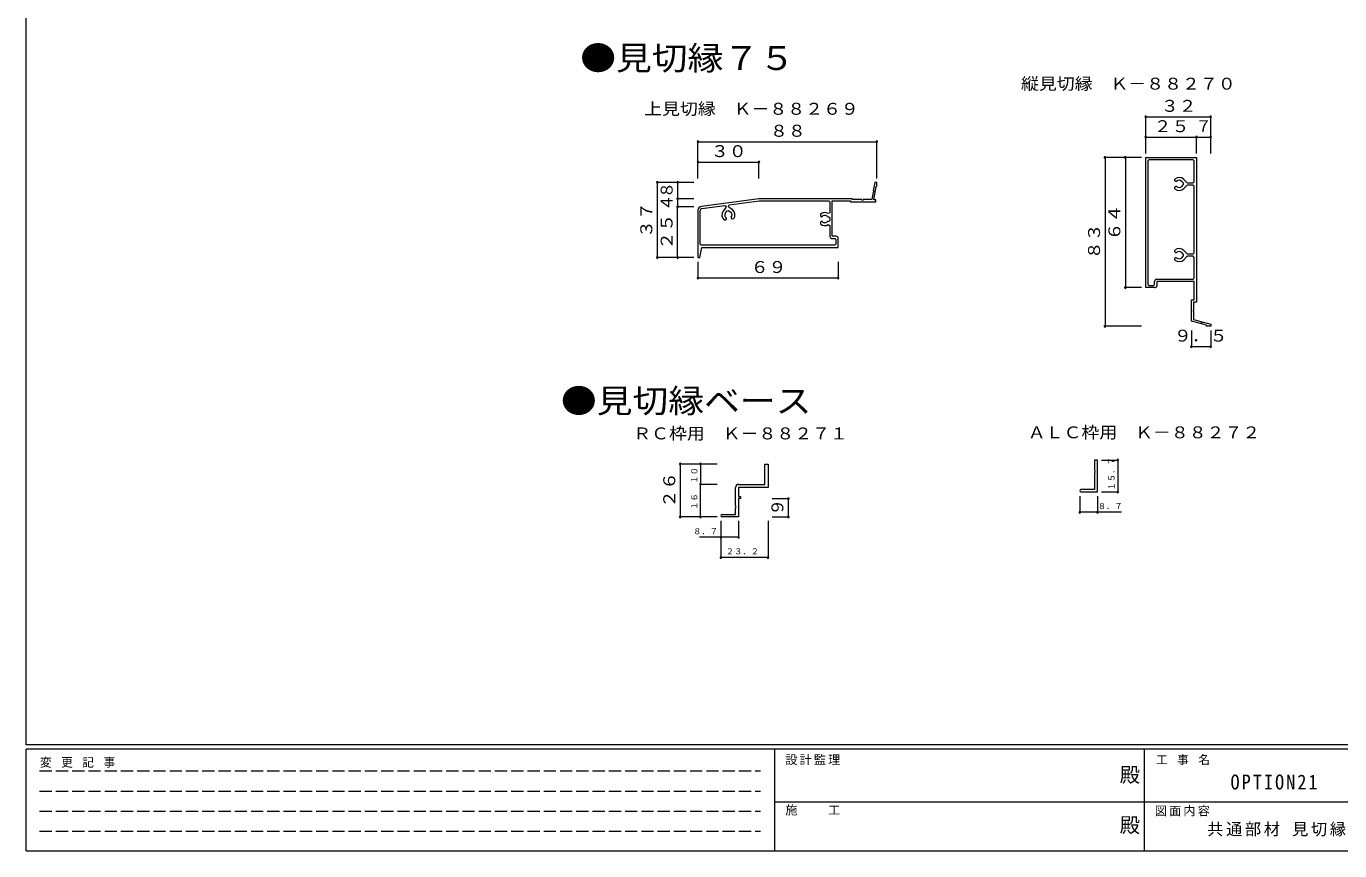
# Model space of a CAD drawing. Units: millimetres, scale not verified. Extents: x -594 to 539, y -420 to 386.
# Drawn here: x -590 to 56, y -420 to -15 of the extents above; entities that cross this region are included whole.
import ezdxf
from ezdxf.enums import TextEntityAlignment as Align

# ---------------------------------------------------------------- set-up
doc = ezdxf.new("R2010")
doc.units = ezdxf.units.MM
doc.header["$LTSCALE"] = 2
doc.linetypes.add('DASHED3', pattern=[4, 3, -1])
for name, color, linetype, lineweight in [('0-1_USER1', 7, 'Continuous', 9), ('0-3_YKK_11', 6, 'Continuous', 9), ('0-4_YKK_12', 7, 'Continuous', 9)]:
    doc.layers.add(name, color=color, linetype=linetype, lineweight=lineweight)
doc.layers.add('0-2_YKK_ZWAK', color=7, linetype='Continuous')
doc.styles.add('ＭＳ ゴシック', font='')
doc.styles.get('ＭＳ ゴシック').set_extended_font_data('MS Gothic')

msp = doc.modelspace()

# ---------------------------------------------------------------- linework, layer by layer
at = {"layer": '0-1_USER1'}
for p, q in [((-590, -368), (-590, 382)), ((510, -368), (-590, -368)), ((-590, -420), (-590, -370)), ((456, -370), (-590, -370)), ((-222, -370), (-222, -420)), ((-40, -370), (-40, -420)), ((-222, -395.999), (-38, -395.999)), ((-38, -395.999), (146, -395.999)), ((-590, -420), (456, -420))]:
    msp.add_line(p, q, dxfattribs=at)
at = {"layer": '0-1_USER1', "linetype": 'DASHED3'}
for p, q in [((-583.43, -380.732), (-228.87, -380.732)), ((-583.43, -390.63), (-228.87, -390.63)), ((-583.43, -400.528), (-228.87, -400.528)), ((-583.43, -410.426), (-228.87, -410.426))]:
    msp.add_line(p, q, dxfattribs=at)
at = {"layer": '0-3_YKK_11'}
for p, q in [((-39.343, -77.085), (-39.343, -58.585)), ((-39.343, -59.085), (-7.343, -59.085)), ((-7.343, -77.085), (-7.343, -58.585)), ((-259.593, -89.34), (-259.593, -70.84)), ((-171.593, -89.34), (-171.593, -70.84)), ((-39.343, -77.085), (-39.343, -68.585)), ((-39.343, -69.085), (-14.343, -69.085)), ((-14.343, -77.085), (-14.343, -68.585)), ((-14.343, -77.085), (-14.343, -68.585)), ((-14.343, -69.085), (-7.343, -69.085)), ((-7.343, -77.085), (-7.343, -68.585)), ((-259.593, -71.34), (-171.593, -71.34)), ((-259.593, -89.34), (-259.593, -80.84)), ((-259.593, -81.34), (-229.593, -81.34)), ((-229.593, -89.34), (-229.593, -80.84)), ((-41.343, -79.085), (-59.843, -79.085)), ((-59.343, -79.085), (-59.343, -162.085)), ((-41.343, -79.085), (-49.843, -79.085)), ((-49.343, -79.085), (-49.343, -143.085)), ((-261.593, -91.34), (-280.093, -91.34)), ((-279.593, -91.34), (-279.593, -128.34)), ((-261.593, -91.34), (-270.093, -91.34)), ((-269.593, -91.34), (-269.593, -99.34)), ((-261.593, -99.34), (-270.093, -99.34)), ((-261.593, -99.34), (-270.093, -99.34)), ((-261.593, -103.34), (-270.093, -103.34)), ((-261.593, -103.34), (-270.093, -103.34)), ((-269.593, -99.34), (-269.593, -103.34)), ((-269.593, -128.34), (-269.593, -103.34)), ((-261.593, -128.34), (-280.093, -128.34)), ((-261.593, -128.34), (-270.093, -128.34)), ((-259.593, -130.34), (-259.593, -138.84)), ((-190.593, -130.34), (-190.593, -138.84)), ((-259.593, -138.34), (-190.593, -138.34)), ((-41.343, -143.085), (-49.843, -143.085)), ((-41.343, -162.085), (-59.843, -162.085)), ((-16.843, -164.085), (-16.843, -172.585)), ((-7.343, -164.085), (-7.343, -172.585)), ((-16.843, -172.085), (-7.343, -172.085)), ((-250.186, -229.831), (-268.815, -229.831)), ((-268.315, -229.831), (-268.315, -255.831)), ((-250.186, -229.831), (-258.815, -229.831)), ((-258.315, -229.831), (-258.315, -239.831)), ((-61.06, -227.885), (-52.56, -227.885)), ((-53.06, -227.885), (-53.06, -243.585)), ((-250.144, -239.831), (-258.815, -239.831)), ((-250.144, -239.831), (-258.815, -239.831)), ((-258.315, -255.831), (-258.315, -239.831)), ((-61.06, -243.585), (-52.56, -243.585)), ((-223.115, -246.831), (-214.615, -246.831)), ((-215.115, -255.831), (-215.115, -246.831)), ((-71.76, -245.585), (-71.76, -254.085)), ((-63.06, -245.585), (-63.06, -254.085)), ((-250.079, -255.831), (-268.815, -255.831)), ((-250.079, -255.831), (-258.815, -255.831)), ((-248.315, -257.831), (-248.315, -276.331)), ((-248.315, -257.831), (-248.315, -266.331)), ((-239.615, -257.831), (-239.615, -266.331)), ((-225.115, -257.831), (-225.115, -276.331)), ((-223.115, -255.831), (-214.615, -255.831)), ((-51.16, -253.585), (-71.76, -253.585)), ((-239.615, -265.831), (-258.815, -265.831)), ((-225.115, -275.831), (-248.315, -275.831))]:
    msp.add_line(p, q, dxfattribs=at)
for centre, start, end in [((-39.343, -59.085), 0, 180), ((-39.343, -59.085), 180, 0), ((-7.343, -59.085), 0, 180), ((-7.343, -59.085), 180, 0), ((-259.593, -71.34), 0, 180), ((-171.593, -71.34), 0, 180), ((-39.343, -69.085), 0, 180), ((-39.343, -69.085), 180, 0), ((-14.343, -69.085), 0, 180), ((-14.343, -69.085), 0, 180), ((-14.343, -69.085), 180, 0), ((-14.343, -69.085), 180, 0), ((-7.343, -69.085), 0, 180), ((-7.343, -69.085), 180, 0), ((-259.593, -71.34), 180, 0), ((-171.593, -71.34), 180, 0), ((-259.593, -81.34), 0, 180), ((-259.593, -81.34), 180, 0), ((-229.593, -81.34), 0, 180), ((-229.593, -81.34), 180, 0), ((-59.343, -79.085), 0, 180), ((-59.343, -79.085), 180, 0), ((-49.343, -79.085), 0, 180), ((-49.343, -79.085), 180, 0), ((-279.593, -91.34), 0, 180), ((-279.593, -91.34), 180, 0), ((-269.593, -91.34), 0, 180), ((-269.593, -91.34), 180, 0), ((-269.593, -99.34), 0, 180), ((-269.593, -99.34), 0, 180), ((-269.593, -99.34), 180, 0), ((-269.593, -99.34), 180, 0), ((-269.593, -103.34), 0, 180), ((-269.593, -103.34), 0, 180), ((-269.593, -103.34), 180, 0), ((-269.593, -103.34), 180, 0), ((-279.593, -128.34), 0, 180), ((-279.593, -128.34), 180, 0), ((-269.593, -128.34), 0, 180), ((-269.593, -128.34), 180, 0), ((-259.593, -138.34), 0, 180), ((-259.593, -138.34), 180, 0), ((-190.593, -138.34), 0, 180), ((-190.593, -138.34), 180, 0), ((-49.343, -143.085), 0, 180), ((-49.343, -143.085), 180, 0), ((-59.343, -162.085), 0, 180), ((-59.343, -162.085), 180, 0), ((-16.843, -172.085), 0, 180), ((-16.843, -172.085), 180, 0), ((-7.343, -172.085), 0, 180), ((-7.343, -172.085), 180, 0), ((-268.315, -229.831), 0, 180), ((-268.315, -229.831), 180, 0), ((-258.315, -229.831), 0, 180), ((-258.315, -229.831), 180, 0), ((-53.06, -227.885), 0, 180), ((-53.06, -227.885), 180, 0), ((-258.315, -239.831), 0, 180), ((-258.315, -239.831), 0, 180), ((-258.315, -239.831), 180, 0), ((-258.315, -239.831), 180, 0), ((-53.06, -243.585), 0, 180), ((-53.06, -243.585), 180, 0), ((-215.115, -246.831), 0, 180), ((-215.115, -246.831), 180, 0), ((-268.315, -255.831), 0, 180), ((-268.315, -255.831), 180, 0), ((-258.315, -255.831), 0, 180), ((-258.315, -255.831), 180, 0), ((-215.115, -255.831), 0, 180), ((-215.115, -255.831), 180, 0), ((-71.76, -253.585), 0, 180), ((-71.76, -253.585), 180, 0), ((-63.06, -253.585), 0, 180), ((-63.06, -253.585), 180, 0), ((-248.315, -265.831), 0, 180), ((-248.315, -265.831), 180, 0), ((-239.615, -265.831), 0, 180), ((-239.615, -265.831), 180, 0), ((-248.315, -275.831), 0, 180), ((-248.315, -275.831), 180, 0), ((-225.115, -275.831), 0, 180), ((-225.115, -275.831), 180, 0)]:
    msp.add_arc(centre, 0.375, start, end, dxfattribs=at)
at = {"layer": '0-4_YKK_12'}
msp.add_line((-229.593, -99.34), (-257.857, -103.108), dxfattribs=at)
for points in [[(-34.843, -143.085), (-39.343, -143.085), (-39.343, -79.085), (-14.343, -79.085), (-14.343, -150.185), (-15.743, -150.185)], [(-20.58, -89.822), (-19.064, -91.338), (-18.71, -91.485), (-16.043, -91.485), (-15.543, -90.985), (-15.543, -80.685), (-16.043, -80.185), (-37.743, -80.185), (-38.243, -80.685), (-38.243, -141.485)], [(-24.12, -90.816), (-24.404, -90.935), (-24.543, -90.935), (-24.943, -90.535), (-24.943, -89.67)], [(-191.593, -117.84), (-193.593, -117.84), (-193.593, -100.44), (-184.593, -100.44), (-184.592, -100.84), (-172.093, -100.84), (-172.093, -99.84), (-173.076, -99.84), (-171.935, -93.369), (-171.593, -93.302), (-171.593, -91.34), (-172.593, -91.34), (-173.334, -95.544), (-173.039, -95.596), (-173.143, -96.187), (-173.438, -96.135), (-174.074, -99.74), (-178.293, -99.74), (-178.293, -100.04), (-178.893, -100.04), (-178.893, -99.74), (-183.493, -99.74), (-183.493, -99.34), (-229.593, -99.34)], [(-24.943, -94.499), (-24.943, -93.635), (-24.543, -93.235), (-24.404, -93.235), (-24.12, -93.353)], [(-21.57, -93.357), (-20.651, -92.438), (-20.651, -91.731), (-21.57, -90.812)], [(-20.58, -124.822), (-19.064, -126.338), (-18.71, -126.485), (-16.043, -126.485), (-15.543, -125.985), (-15.543, -93.185), (-16.043, -92.685), (-18.71, -92.685), (-19.064, -92.831), (-20.58, -94.347)], [(-257.712, -104.199), (-246.281, -102.675), (-245.719, -103.104), (-245.69, -103.32), (-245.789, -103.689), (-247.135, -105.449)], [(-242.649, -104.851), (-244.408, -103.505), (-244.6, -103.174), (-244.629, -102.959), (-244.199, -102.397), (-229.52, -100.44), (-195.193, -100.44)], [(-195.193, -100.44), (-194.693, -100.94), (-194.693, -106.227), (-195.463, -106.648)], [(-259.593, -105.091), (-259.593, -128.34), (-258.593, -128.34), (-257.711, -123.34), (-190.593, -123.34), (-190.593, -118.84)], [(-193.693, -118.94), (-192.193, -118.94), (-191.693, -119.44), (-191.693, -121.64), (-192.193, -122.14), (-257.993, -122.14), (-258.493, -121.64), (-258.493, -105.091)], [(-246.708, -109.794), (-245.851, -109.679), (-245.508, -109.23), (-245.526, -109.092), (-245.681, -108.827)], [(-246.022, -106.299), (-245.233, -105.267), (-244.532, -105.173), (-243.499, -105.963)], [(-243.167, -108.491), (-243.246, -108.788), (-243.228, -108.926), (-242.779, -109.27), (-241.922, -109.155)], [(-199.293, -106.925), (-199.293, -107.79), (-198.893, -108.19), (-198.754, -108.19), (-198.47, -108.072)], [(-195.808, -108.19), (-195.193, -108.19), (-194.693, -108.69), (-194.693, -109.99), (-195.193, -110.49), (-195.808, -110.49)], [(-198.47, -110.608), (-198.754, -110.49), (-198.893, -110.49), (-199.293, -110.89), (-199.293, -111.754)], [(-195.463, -112.032), (-194.693, -112.453), (-194.693, -117.94)], [(-33.943, -138.985), (-16.043, -138.985), (-15.543, -138.485), (-15.543, -128.185), (-16.043, -127.685), (-18.71, -127.685), (-19.064, -127.831), (-20.58, -129.347)], [(-24.12, -125.816), (-24.404, -125.935), (-24.543, -125.935), (-24.943, -125.535), (-24.943, -124.67)], [(-24.943, -129.499), (-24.943, -128.635), (-24.543, -128.235), (-24.404, -128.235), (-24.12, -128.353)], [(-21.57, -128.357), (-20.651, -127.438), (-20.651, -126.731), (-21.57, -125.812)], [(-38.243, -141.485), (-37.743, -141.985), (-35.443, -141.985), (-34.943, -141.485), (-34.943, -139.985)], [(-15.743, -150.185), (-15.743, -154.285), (-16.043, -154.285), (-16.043, -154.885), (-15.743, -154.885), (-15.743, -158.834), (-12.133, -159.801), (-12.21, -160.091), (-11.631, -160.246), (-11.553, -159.956), (-7.343, -161.085), (-7.343, -162.085), (-9.343, -162.085), (-9.343, -161.584), (-16.843, -159.574), (-16.843, -149.085), (-15.443, -149.085), (-15.443, -140.085), (-33.843, -140.085), (-33.843, -142.085)], [(-239.615, -239.831), (-226.615, -239.831), (-226.615, -229.831), (-225.115, -229.831), (-225.115, -241.331), (-239.615, -241.331), (-239.615, -245.831), (-238.615, -245.831), (-238.615, -246.831), (-239.615, -246.831), (-239.615, -255.831), (-247.715, -255.831)], [(-71.16, -243.585), (-63.06, -243.585), (-63.06, -227.885)], [(-63.06, -227.885), (-64.56, -227.885), (-64.56, -232.914), (-64.417, -233.106)], [(-64.56, -234.256), (-64.56, -242.385), (-71.16, -242.385)], [(-64.417, -233.106), (-64.417, -234.064), (-64.56, -234.256)], [(-241.115, -251.502), (-240.972, -251.311), (-240.972, -250.352), (-241.115, -250.161), (-241.115, -241.331)], [(-247.715, -254.631), (-241.115, -254.631), (-241.115, -251.502)]]:
    msp.add_lwpolyline(points, dxfattribs=at)
for centre, radius, start, end in [((-22.843, -92.085), 3.2, 44.99998, 131.0145), ((-22.843, -92.085), 1.8, 44.99998, 135.20715), ((-22.843, -92.085), 3.2, 228.98549, 315), ((-22.843, -92.085), 1.8, 224.79283, 315), ((-257.593, -105.091), 2, 97.59464, 180), ((-257.593, -105.091), 0.9, 97.59464, 180), ((-244.593, -107.393), 3.2, 142.59464, 228.60913), ((-244.593, -107.393), 1.8, 142.59464, 232.8018), ((-244.593, -107.393), 1.8, 322.38747, 52.59464), ((-244.593, -107.393), 3.2, 326.58014, 52.59464), ((-197.193, -109.34), 3.2, 57.27956, 131.0145), ((-197.193, -109.34), 1.8, 39.70901, 135.20715), ((-197.193, -109.34), 3.2, 228.98549, 302.72043), ((-197.193, -109.34), 1.8, 224.79283, 320.29097), ((-193.693, -117.94), 1, 180, 270), ((-191.593, -118.84), 1, 0, 90), ((-22.843, -127.085), 3.2, 44.99998, 131.0145), ((-22.843, -127.085), 1.8, 44.99998, 135.20715), ((-22.843, -127.085), 1.8, 224.79283, 315), ((-22.843, -127.085), 3.2, 228.98549, 315), ((-33.943, -139.985), 1, 90, 180), ((-34.843, -142.085), 1, 270, 0), ((-239.615, -241.331), 1.5, 90, 180), ((-71.16, -242.985), 0.6, 90, 270), ((-247.715, -255.231), 0.6, 90, 270)]:
    msp.add_arc(centre, radius, start, end, dxfattribs=at)

# ---------------------------------------------------------------- texts
at = {"layer": '0-1_USER1', "color": 3, "style": 'ＭＳ ゴシック'}
for p in [(-52.117, -388.509), (-52.117, -413.254)]:
    msp.add_text('殿', height=7.331, dxfattribs=at).set_placement(p, align=Align.BOTTOM_LEFT)
at = {"layer": '0-1_USER1', "char_height": 4.399, "attachment_point": 7, "style": 'ＭＳ ゴシック'}
for s, insert in [('\\T1.22;\\W0.95;変\\~更\\~記\\~事', (-583.265, -379.209)), ('\\T1.17;設計監理', (-216.615, -377.904)), ('\\T1.22;\\W0.95;工\\~事\\~名', (-34.268, -377.904)), ('\\T1.17;施\u3000\u3000工', (-216.615, -402.649)), ('\\T1.17;図面内容', (-34.832, -403.069))]:
    msp.add_mtext(s, dxfattribs=dict(at, insert=insert))
at = {"layer": '0-2_YKK_ZWAK', "color": 2, "style": 'ＭＳ ゴシック', "width": 1.1}
for s, p in [('●見切縁７５', (-317.487, -39.57)), ('●見切縁ベース', (-326.987, -208.163))]:
    msp.add_text(s, height=11.73, dxfattribs=at).set_placement(p, align=Align.BOTTOM_LEFT)
at = {"layer": '0-2_YKK_ZWAK', "style": 'ＭＳ ゴシック', "width": 1.1}
for s, p in [('縦見切縁\u3000Ｋ－８８２７０', (-100.657, -47.472)), ('上見切縁\u3000Ｋ－８８２６９', (-286.048, -59.828)), ('ＲＣ枠用\u3000Ｋ－８８２７１', (-291.411, -219.48)), ('ＡＬＣ枠用\u3000Ｋ－８８２７２', (-97.346, -218.949))]:
    msp.add_text(s, height=5.865, dxfattribs=at).set_placement(p, align=Align.BOTTOM_LEFT)
at = {"layer": '0-2_YKK_ZWAK', "color": 3, "insert": (2.398, -389.999), "char_height": 7.331, "attachment_point": 7, "style": 'ＭＳ ゴシック'}
msp.add_mtext('\\T1.22;\\W0.9;OPTION21', dxfattribs=at)
at = {"layer": '0-2_YKK_ZWAK', "insert": (-9.083, -413.002), "char_height": 5.865, "attachment_point": 7, "style": 'ＭＳ ゴシック'}
msp.add_mtext('\\T1.16;共通部材\\~見切縁【RC・ALC用】', dxfattribs=at)
at = {"layer": '0-3_YKK_11', "color": 7, "style": 'ＭＳ ゴシック', "width": 1.1}
for s, p in [('３２', (-31.888, -58.385)), ('８８', (-224.138, -70.64)), ('２５', (-35.388, -68.385)), ('３０', (-253.221, -80.64)), ('６９', (-233.638, -137.64)), ('９．５', (-25.438, -171.385))]:
    msp.add_text(s, height=5.865, dxfattribs=at).set_placement(p, align=Align.BOTTOM_LEFT)
at = {"layer": '0-3_YKK_11', "color": 7, "style": 'ＭＳ ゴシック'}
msp.add_text('７', height=5.865, dxfattribs=at).set_placement((-14.855, -68.385), align=Align.BOTTOM_LEFT)
for s, p in [('８', (-270.293, -99.085)), ('４', (-270.293, -105.351)), ('９', (-215.815, -255.076))]:
    msp.add_text(s, height=5.865, rotation=90, dxfattribs=at).set_placement(p, align=Align.BOTTOM_LEFT)
at = {"layer": '0-3_YKK_11', "color": 7, "style": 'ＭＳ ゴシック', "width": 1.1}
for s, p in [('３７', (-280.293, -118.651)), ('２５', (-270.293, -124.385)), ('６４', (-50.043, -119.896)), ('８３', (-60.043, -129.13)), ('２６', (-269.015, -251.376))]:
    msp.add_text(s, height=5.865, rotation=90, dxfattribs=at).set_placement(p, align=Align.BOTTOM_LEFT)
at = {"layer": '0-3_YKK_11', "color": 4, "style": 'ＭＳ ゴシック'}
for s, p in [('１０', (-259.015, -239.476)), ('１５．７', (-53.76, -242.864)), ('１６', (-259.015, -252.393))]:
    msp.add_text(s, height=2.933, rotation=90, dxfattribs=at).set_placement(p, align=Align.BOTTOM_LEFT)
for s, p in [('８．７', (-62.905, -252.885)), ('８．７', (-261.977, -265.259)), ('２３．２', (-245.927, -275.131))]:
    msp.add_text(s, height=2.933, dxfattribs=at).set_placement(p, align=Align.BOTTOM_LEFT)

doc.saveas('drawing.dxf')
